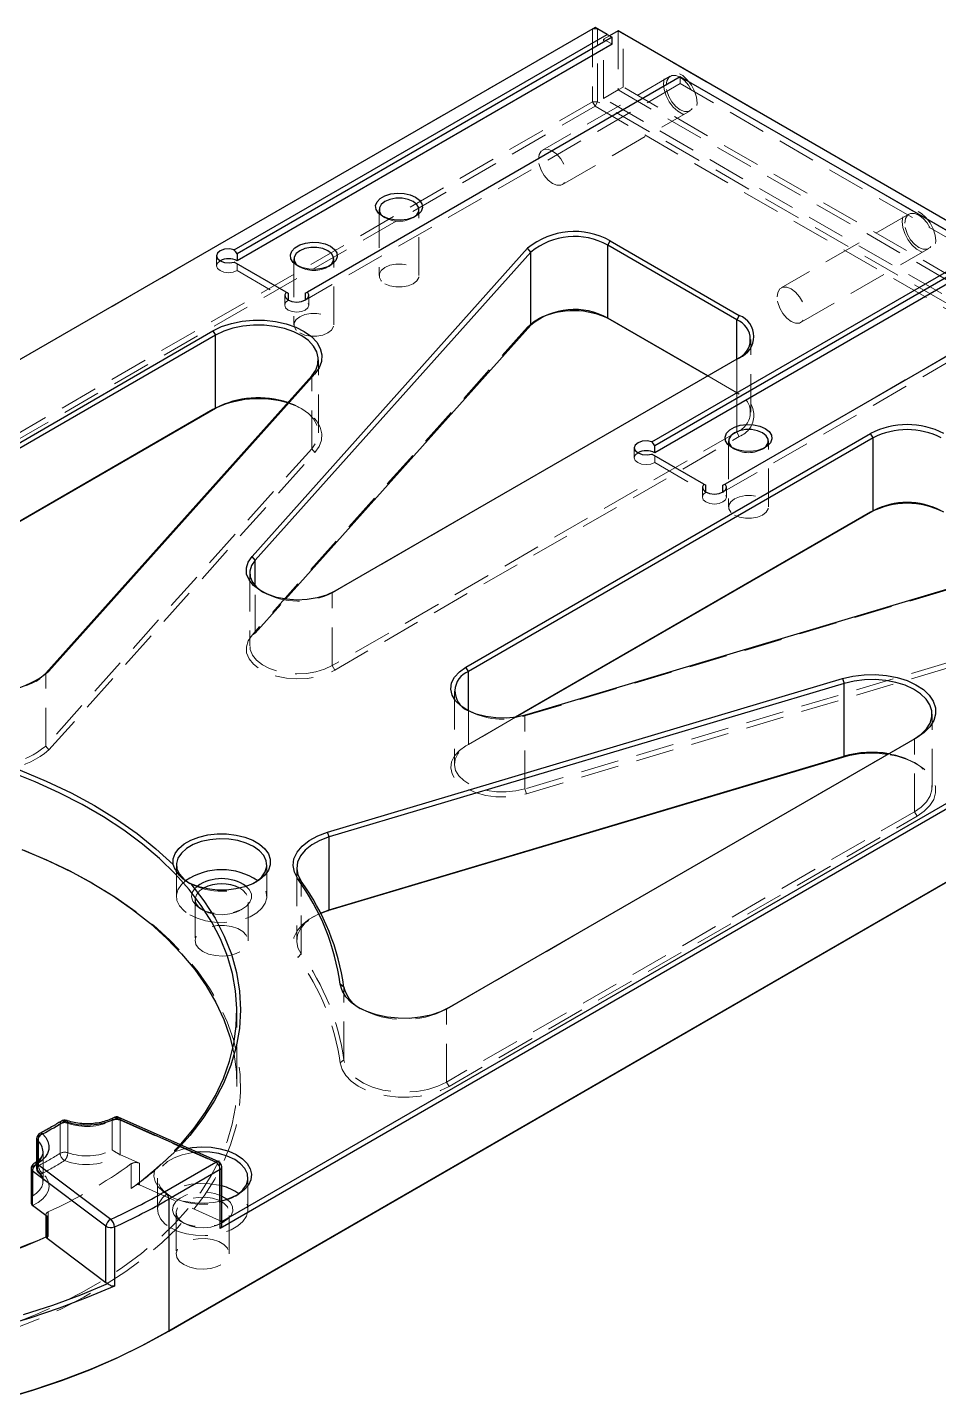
# Model space of a CAD drawing. Header units: millimetres. Extents: x 0 to 420, y 1 to 298.
# Drawn here: x 350.62 to 380.85, y 197.76 to 243.27 of the extents above; entities that cross this region are included whole.
import ezdxf

# ---------------------------------------------------------------- set-up
doc = ezdxf.new("R2010")
doc.units = ezdxf.units.MM
doc.linetypes.add('HIDDEN', pattern=[1.905, 1.27, -0.635])

msp = doc.modelspace()

# ---------------------------------------------------------------- linework, layer by layer
at = {"color": 7, "linetype": 'HIDDEN', "lineweight": 18}
for p, q in [((327.027686, 218.776294), (369.36924, 243.219553)), ((369.36924, 243.219553), (369.454093, 243.268553)), ((369.36924, 243.219553), (369.538946, 243.219553)), ((369.36924, 243.219553), (369.36924, 240.802592)), ((369.454093, 243.268553), (369.538946, 243.219553)), ((369.538946, 243.219553), (370.019778, 242.941974)), ((369.538946, 240.802592), (369.538946, 243.219553)), ((370.217768, 243.154203), (370.217768, 241.194505)), ((370.387474, 243.056218), (370.217768, 243.154203)), ((370.387474, 243.056218), (397.936354, 227.152588)), ((370.387474, 241.29249), (370.387474, 243.056218)), ((369.934965, 242.990944), (369.736936, 242.876624)), ((369.736936, 242.876624), (370.019778, 242.713343)), ((369.736936, 240.916926), (369.736936, 242.876624)), ((359.837441, 234.45133), (372.28252, 241.635721)), ((372.28252, 241.40709), (359.837441, 234.222698)), ((371.946522, 241.648481), (367.709906, 239.202735)), ((370.217768, 241.194505), (370.387474, 241.29249)), ((397.936354, 225.38886), (370.387474, 241.29249)), ((372.28252, 241.635721), (372.28252, 241.635737)), ((372.28252, 241.635721), (382.464858, 235.757583)), ((372.28252, 241.40709), (372.28252, 241.635721)), ((372.28252, 241.40709), (382.464858, 235.528951)), ((369.36924, 240.802592), (327.027686, 216.359333)), ((369.36924, 240.802592), (369.538946, 240.802592)), ((369.454093, 240.655623), (369.36924, 240.802592)), ((369.454093, 240.655623), (369.538946, 240.802592)), ((397.653511, 224.572399), (369.538946, 240.802592)), ((370.217768, 241.194505), (369.736936, 240.916926)), ((397.455521, 224.915327), (369.736936, 240.916926)), ((370.217768, 241.194505), (397.936354, 225.192906)), ((327.112539, 216.212364), (369.454093, 240.655623)), ((368.369853, 238.059551), (372.606468, 240.505297)), ((369.454093, 240.655623), (397.568659, 224.425429)), ((362.288711, 237.227064), (362.288711, 235.038735)), ((363.608711, 235.038735), (363.608711, 237.227064)), ((362.397078, 237.006702), (362.481944, 236.957693)), ((363.415477, 236.957693), (363.500343, 237.006702)), ((379.866118, 237.076596), (375.629502, 234.63085)), ((376.289448, 233.487665), (380.526064, 235.933411)), ((356.891856, 235.692286), (356.891856, 235.36567)), ((357.574699, 235.431019), (359.271755, 234.45133)), ((357.574699, 235.202388), (357.574699, 235.431019)), ((359.460283, 235.594248), (359.460283, 233.405919)), ((359.56865, 235.373885), (359.653517, 235.324877)), ((360.58705, 235.324877), (360.671916, 235.373885)), ((360.780283, 233.405919), (360.780283, 235.594248)), ((357.574699, 235.202388), (359.271755, 234.222698)), ((359.154598, 234.386033), (359.154598, 234.059417)), ((359.954598, 234.059417), (359.954598, 234.386033)), ((373.696734, 228.083346), (384.727599, 234.45133)), ((359.271755, 234.222751), (359.271755, 234.222698)), ((359.837441, 234.222751), (359.837441, 234.222698)), ((384.727599, 234.222698), (373.696734, 227.854715)), ((367.612099, 233.625954), (367.527232, 233.576946)), ((367.215495, 233.330652), (358.070297, 223.110354)), ((367.322111, 233.396844), (367.215495, 233.330652)), ((374.623052, 230.502489), (374.623052, 232.91945)), ((360.273387, 229.825207), (360.273387, 232.242168)), ((360.729826, 224.516469), (374.154423, 232.266324)), ((374.239276, 232.315324), (374.154423, 232.266324)), ((374.154423, 231.155616), (374.154423, 232.26634)), ((374.154423, 229.849363), (374.154423, 232.266324)), ((360.050315, 229.295319), (360.050315, 231.71228)), ((374.239276, 231.106616), (373.19239, 231.71097)), ((373.192404, 231.710978), (374.154423, 231.155616)), ((374.239276, 231.106616), (374.154423, 231.155616)), ((359.772697, 230.592474), (359.68783, 230.641482)), ((374.154423, 229.849363), (360.729826, 222.099508)), ((374.239276, 229.702394), (374.154423, 229.849363)), ((360.814679, 221.952539), (374.239276, 229.702394)), ((373.885262, 229.552828), (373.885262, 227.364499)), ((375.205262, 227.364499), (375.205262, 229.552828)), ((360.050315, 229.295319), (351.224827, 219.432315)), ((351.331443, 219.302537), (360.156931, 229.165541)), ((360.156931, 229.165541), (360.050315, 229.295319)), ((370.751149, 229.324303), (370.751149, 228.997686)), ((371.433992, 229.063036), (373.131048, 228.083346)), ((371.433992, 228.834405), (371.433992, 229.063036)), ((373.993629, 229.332465), (374.078495, 229.283457)), ((375.012028, 229.283457), (375.096895, 229.332465)), ((371.433992, 228.834405), (373.131048, 227.854715)), ((373.013891, 228.01805), (373.013891, 227.691433)), ((373.813891, 227.691433), (373.813891, 228.01805)), ((373.131048, 227.854715), (373.131048, 227.854768)), ((373.696734, 227.854715), (373.696734, 227.854768)), ((367.120994, 220.430198), (384.82499, 225.709608)), ((357.998456, 225.169596), (357.998456, 222.752635)), ((358.176913, 223.176545), (358.176913, 224.745685)), ((358.382034, 224.565584), (358.466901, 224.516575)), ((360.814679, 224.56547), (360.729826, 224.516469)), ((360.729826, 222.099508), (360.729826, 224.516469)), ((358.176913, 223.176545), (359.18549, 224.30369)), ((358.176913, 223.176545), (358.070297, 223.110354)), ((384.82499, 223.292647), (367.120994, 218.013237)), ((367.176068, 217.853704), (384.880063, 223.133114)), ((360.729826, 222.099508), (360.814679, 221.952539)), ((351.224827, 219.432315), (351.224827, 221.849276)), ((350.862343, 221.562888), (350.947209, 221.611897)), ((364.786681, 221.250837), (364.786681, 218.833876)), ((365.170259, 220.646825), (365.255126, 220.597816)), ((366.814511, 220.387094), (365.170457, 219.438002)), ((365.25531, 219.487002), (365.25531, 220.600928)), ((365.25531, 219.487002), (366.814474, 220.387088)), ((367.120994, 220.430198), (367.176068, 220.466635)), ((367.120994, 218.013237), (367.120994, 220.430198)), ((380.638062, 218.06893), (380.638062, 220.485891)), ((351.224827, 219.432315), (351.331443, 219.302537)), ((364.527325, 210.70712), (380.052276, 219.669483)), ((365.170457, 219.438002), (365.25531, 219.487002)), ((380.137128, 219.718483), (380.052276, 219.669483)), ((380.052276, 217.252522), (380.052276, 219.669483)), ((380.137372, 218.836197), (380.052505, 218.885205)), ((367.120994, 218.013237), (367.176068, 217.853704)), ((380.052276, 217.252522), (364.527325, 208.290159)), ((364.612178, 208.143189), (380.137128, 217.105553)), ((380.052276, 217.252522), (380.137128, 217.105553)), ((355.562878, 215.490576), (355.562878, 214.445404)), ((358.562878, 214.445404), (358.562878, 215.490576)), ((359.552987, 215.391045), (359.552987, 212.974084)), ((352.853124, 214.839702), (352.768257, 214.888711)), ((355.939576, 214.914444), (356.002046, 214.878369)), ((358.123711, 214.878369), (358.208577, 214.927378)), ((359.699972, 212.539645), (359.699972, 214.956606)), ((356.182878, 214.347419), (356.182878, 212.97563)), ((356.355657, 214.037266), (356.440523, 213.988257)), ((357.685233, 213.988257), (357.7701, 214.037266)), ((357.942878, 212.97563), (357.942878, 214.347419)), ((360.138544, 213.79036), (360.053677, 213.741352)), ((359.588791, 212.415594), (359.699972, 212.539645)), ((361.118267, 209.02372), (361.118267, 211.440681)), ((361.613802, 210.756261), (361.698668, 210.707252)), ((364.612178, 210.75612), (364.527325, 210.70712)), ((357.569822, 208.195252), (357.569822, 210.612213)), ((364.527325, 208.290159), (364.527325, 210.70712)), ((360.998576, 208.920764), (361.118267, 209.02372)), ((364.527325, 208.290159), (364.612178, 208.143189)), ((351.705174, 206.904887), (351.705174, 205.925038)), ((351.957586, 205.944206), (351.957586, 206.924055)), ((353.43201, 207.015407), (353.43201, 206.035558)), ((353.693412, 207.024355), (356.992876, 205.562797)), ((353.693412, 205.88162), (353.693412, 207.024355)), ((350.986458, 205.510132), (350.986458, 206.489981)), ((355.72389, 206.19813), (355.503735, 205.969076)), ((351.135986, 204.996961), (351.135986, 205.97681)), ((354.338531, 205.595431), (353.704804, 205.876152)), ((350.795011, 204.513251), (350.795011, 205.4931)), ((350.9228, 205.645699), (350.9228, 205.425661)), ((350.953256, 205.667216), (350.953256, 205.364418)), ((354.059587, 205.575217), (354.059587, 204.758676)), ((354.338531, 204.876875), (354.338531, 205.595431)), ((356.992876, 205.562797), (356.992876, 203.701084)), ((354.338531, 204.876875), (356.992876, 203.701084)), ((354.934687, 205.105727), (354.934687, 204.060555)), ((357.934687, 204.060555), (357.934687, 205.105727)), ((355.288988, 204.542529), (355.373855, 204.49352)), ((357.49552, 204.49352), (357.580387, 204.542529)), ((351.233199, 203.896906), (351.233199, 203.857713)), ((351.309543, 203.17111), (351.309543, 203.987651)), ((355.554687, 203.96257), (355.554687, 202.590781)), ((357.314687, 202.590781), (357.314687, 203.96257)), ((355.727466, 203.652417), (355.812332, 203.603409)), ((357.057042, 203.603409), (357.141909, 203.652417)), ((357.057307, 203.651654), (357.071123, 203.65963)), ((351.233199, 203.147093), (351.233199, 203.144988))]:
    msp.add_line(p, q, dxfattribs=at)
at = {"color": 7, "linetype": 'Continuous', "lineweight": 25}
for p, q in [((369.454093, 243.268553), (327.112539, 218.825294)), ((357.476818, 235.897031), (369.850073, 243.039959)), ((369.850073, 243.039959), (369.454093, 243.268553)), ((369.850073, 243.039959), (370.019778, 242.941974)), ((370.217768, 243.154203), (369.934965, 242.990944)), ((397.936354, 227.152604), (370.217768, 243.154203)), ((370.019778, 242.941974), (357.574699, 235.757583)), ((370.019778, 242.713343), (357.574699, 235.528951)), ((370.019778, 242.713343), (370.019778, 242.941974)), ((372.28252, 241.635737), (359.909266, 234.492809)), ((382.295152, 235.855568), (372.28252, 241.635737)), ((357.574699, 235.757583), (357.574699, 235.528951)), ((358.070297, 225.723284), (367.215495, 235.943583)), ((367.322111, 235.813805), (358.176913, 225.593506)), ((367.322111, 235.813805), (367.215495, 235.943583)), ((367.322111, 233.396844), (367.322111, 235.813805)), ((369.875024, 236.043021), (369.959877, 236.18999)), ((374.154423, 233.572577), (369.875024, 236.043021)), ((369.875024, 233.62606), (369.875024, 236.043021)), ((369.959877, 236.18999), (374.239276, 233.719546)), ((371.336111, 229.529048), (382.295152, 235.855568)), ((382.464858, 235.757583), (371.433992, 229.389599)), ((359.19993, 234.492809), (357.476818, 235.487541)), ((382.464858, 235.528951), (371.433992, 229.160968)), ((359.271755, 234.45133), (359.271755, 234.222751)), ((359.837441, 234.45133), (359.837441, 234.222751)), ((384.727599, 234.451346), (373.768558, 228.124826)), ((369.875024, 233.62606), (373.192404, 231.710978)), ((369.959877, 233.57706), (369.875024, 233.62606)), ((373.19239, 231.71097), (369.959877, 233.57706)), ((374.239276, 233.719546), (374.154423, 233.572577)), ((374.154423, 232.26634), (374.154423, 233.572577)), ((341.24937, 224.243182), (356.77432, 233.205545)), ((356.859173, 233.058576), (341.334223, 224.096213)), ((356.77432, 233.205545), (356.859173, 233.058576)), ((356.859173, 230.641615), (356.859173, 233.058576)), ((359.18549, 224.30369), (367.322111, 233.396844)), ((374.239276, 232.315324), (360.814679, 224.56547)), ((351.224827, 221.849276), (360.050315, 231.71228)), ((360.156931, 231.778471), (351.331443, 221.915467)), ((360.050315, 231.71228), (360.156931, 231.778471)), ((342.222714, 222.192167), (356.859173, 230.641615)), ((356.77432, 230.592615), (342.222736, 222.192164)), ((356.77432, 230.592615), (356.859173, 230.641615)), ((365.170457, 222.050933), (378.595053, 229.800787)), ((378.679906, 229.653818), (365.25531, 221.903963)), ((371.433992, 229.160968), (371.433992, 229.389599)), ((378.679906, 229.653818), (378.595053, 229.800787)), ((378.679906, 227.236857), (378.679906, 229.653818)), ((373.059223, 228.124826), (371.336111, 229.119557)), ((373.131048, 227.854768), (373.131048, 228.083346)), ((373.696734, 227.854768), (373.696734, 228.083346)), ((366.814474, 220.387088), (378.679906, 227.236857)), ((378.595053, 227.187857), (366.814511, 220.387094)), ((378.595053, 227.187857), (378.679906, 227.236857)), ((397.653511, 226.891391), (357.012545, 203.42986)), ((357.071123, 203.65963), (397.568659, 227.03836)), ((384.880063, 225.746045), (367.176068, 220.466635)), ((358.176913, 225.593506), (358.070297, 225.723284)), ((358.176913, 224.745685), (358.176913, 225.593506)), ((397.568659, 224.425429), (355.227104, 199.982171)), ((355.311957, 200.031171), (397.653511, 224.47443)), ((351.224827, 221.849276), (351.331443, 221.915467)), ((360.580021, 216.576377), (377.665096, 221.671222)), ((365.25531, 221.903963), (365.170457, 222.050933)), ((365.25531, 220.600928), (365.25531, 221.903963)), ((377.665096, 221.671222), (377.72017, 221.51169)), ((377.72017, 221.51169), (360.635095, 216.416844)), ((377.72017, 219.094729), (377.72017, 221.51169)), ((380.137128, 219.718483), (364.612178, 210.75612)), ((377.665096, 219.058292), (360.580021, 213.963446)), ((360.635095, 213.999883), (377.72017, 219.094729)), ((377.72017, 219.094729), (377.665096, 219.058292)), ((360.635095, 216.416844), (360.580021, 216.576377)), ((360.635095, 213.999883), (360.635095, 216.416844)), ((359.699972, 214.956606), (359.588791, 215.028525)), ((360.344784, 213.894174), (360.635095, 213.999883)), ((360.580021, 213.963446), (360.350073, 213.883859)), ((360.580021, 213.963446), (360.635095, 213.999883)), ((361.118267, 211.440681), (360.998576, 211.533695)), ((356.871123, 205.634507), (353.57166, 207.096065)), ((356.952126, 205.654061), (353.652662, 207.115619)), ((350.9228, 206.40551), (350.9228, 205.645699)), ((350.953256, 206.344267), (350.953256, 205.667216)), ((350.738181, 205.412482), (350.738181, 204.314277)), ((353.222683, 203.504109), (350.779511, 205.342196)), ((350.779511, 205.342196), (350.779511, 204.19946)), ((350.938181, 205.57579), (353.381354, 203.737704)), ((355.170536, 204.652779), (356.871123, 205.634507)), ((357.012545, 205.389558), (355.311957, 204.40783)), ((357.012545, 203.42986), (357.012545, 205.389558)), ((357.071123, 203.559333), (357.071123, 205.471199)), ((355.311957, 204.40783), (355.311957, 200.031171)), ((351.274528, 203.826619), (350.788252, 204.192462)), ((351.233199, 203.857713), (351.233199, 203.147093)), ((351.274528, 203.826619), (351.274528, 203.108064)), ((353.222683, 201.642396), (353.222683, 203.504109)), ((353.504703, 203.483511), (353.504703, 201.523814)), ((351.274528, 203.108064), (353.222683, 201.642396)), ((355.311957, 200.031171), (355.227104, 199.982171))]:
    msp.add_line(p, q, dxfattribs=at)
at = {"color": 7, "linetype": 'HIDDEN', "lineweight": 18, "flags": 128}
for points in [[(371.723906, 241.402848), (371.746533, 241.208049), (371.812584, 241.002906), (371.916705, 240.804038), (372.050463, 240.627557), (372.203021, 240.48776), (372.362019, 240.395972), (372.514577, 240.35963), (372.648335, 240.381678), (372.752456, 240.460329), (372.818507, 240.589212), (372.841134, 240.757886), (372.818507, 240.952685), (372.752456, 241.157828), (372.648335, 241.356696), (372.514577, 241.533177), (372.362019, 241.672975), (372.203021, 241.764762), (372.050463, 241.801105), (371.916705, 241.779057), (371.812584, 241.700405), (371.746533, 241.571522), (371.723906, 241.402848)], [(371.809805, 241.346304), (371.832646, 241.499652), (371.898935, 241.611618), (372.002181, 241.67124), (372.13228, 241.672683), (372.276495, 241.615806), (372.42071, 241.506176), (372.550809, 241.354524), (372.654056, 241.175695), (372.720344, 240.987195), (372.743186, 240.807474), (372.720344, 240.654126), (372.654056, 240.542161), (372.550809, 240.482538), (372.42071, 240.481095), (372.276495, 240.537972), (372.13228, 240.647602), (372.002181, 240.799254), (371.898935, 240.978083), (371.832646, 241.166583), (371.809805, 241.346304)], [(367.573189, 238.900558), (367.59603, 239.053906), (367.662319, 239.165871), (367.765566, 239.225494), (367.895664, 239.226937), (368.039879, 239.17006), (368.184095, 239.06043), (368.314193, 238.908778), (368.41744, 238.729949), (368.483728, 238.541449), (368.50657, 238.361728), (368.483728, 238.20838), (368.41744, 238.096414), (368.314193, 238.036792), (368.184095, 238.035349), (368.039879, 238.092226), (367.895664, 238.201856), (367.765566, 238.353508), (367.662319, 238.532336), (367.59603, 238.720837), (367.573189, 238.900558)], [(379.643502, 236.830963), (379.666129, 236.636164), (379.73218, 236.431021), (379.836301, 236.232153), (379.970059, 236.055671), (380.122617, 235.915874), (380.281615, 235.824087), (380.434173, 235.787744), (380.567931, 235.809792), (380.672052, 235.888444), (380.738103, 236.017327), (380.76073, 236.186001), (380.738103, 236.3808), (380.672052, 236.585943), (380.567931, 236.784811), (380.434173, 236.961292), (380.281615, 237.101089), (380.122617, 237.192877), (379.970059, 237.229219), (379.836301, 237.207171), (379.73218, 237.12852), (379.666129, 236.999637), (379.643502, 236.830963)], [(379.729401, 236.774418), (379.752242, 236.927767), (379.81853, 237.039732), (379.921777, 237.099355), (380.051876, 237.100798), (380.196091, 237.043921), (380.340306, 236.93429), (380.470405, 236.782639), (380.573652, 236.60381), (380.63994, 236.41531), (380.662781, 236.235589), (380.63994, 236.082241), (380.573652, 235.970275), (380.470405, 235.910653), (380.340306, 235.909209), (380.196091, 235.966087), (380.051876, 236.075717), (379.921777, 236.227369), (379.81853, 236.406197), (379.752242, 236.594698), (379.729401, 236.774418)], [(357.00906, 235.528978), (357.009014, 235.528951), (356.922304, 235.454037), (356.891856, 235.36567), (356.922304, 235.277302), (357.009014, 235.202388), (357.138783, 235.152332), (357.291856, 235.134755), (357.44493, 235.152332), (357.574699, 235.202388), (357.574699, 235.202388)], [(362.48202, 234.76932), (362.649077, 234.699253), (362.845464, 234.662416), (363.051957, 234.662416), (363.248344, 234.699253), (363.415401, 234.76932), (363.536775, 234.86576), (363.600585, 234.979132), (363.600585, 235.098338), (363.536775, 235.21171), (363.415401, 235.30815), (363.248344, 235.378217), (363.051957, 235.415054), (362.845464, 235.415054), (362.649077, 235.378217), (362.48202, 235.30815), (362.360646, 235.21171), (362.296836, 235.098338), (362.296836, 234.979132), (362.360646, 234.86576), (362.48202, 234.76932)], [(375.492785, 234.328672), (375.515626, 234.48202), (375.581915, 234.593986), (375.685162, 234.653608), (375.81526, 234.655052), (375.959475, 234.598174), (376.103691, 234.488544), (376.233789, 234.336892), (376.337036, 234.158064), (376.403324, 233.969563), (376.426166, 233.789843), (376.403324, 233.636494), (376.337036, 233.524529), (376.233789, 233.464906), (376.103691, 233.463463), (375.959475, 233.52034), (375.81526, 233.629971), (375.685162, 233.781622), (375.581915, 233.960451), (375.515626, 234.148952), (375.492785, 234.328672)], [(359.271755, 234.222698), (359.185046, 234.147784), (359.154598, 234.059417), (359.185046, 233.971049), (359.271755, 233.896135), (359.401525, 233.846079), (359.554598, 233.828502), (359.707671, 233.846079), (359.837441, 233.896135), (359.92415, 233.971049), (359.954598, 234.059417), (359.92415, 234.147784), (359.837441, 234.222698)], [(359.653593, 233.136504), (359.82065, 233.066436), (360.017037, 233.0296), (360.22353, 233.0296), (360.419917, 233.066436), (360.586974, 233.136504), (360.708348, 233.232944), (360.772158, 233.346316), (360.772158, 233.465522), (360.708348, 233.578893), (360.586974, 233.675333), (360.419917, 233.745401), (360.22353, 233.782238), (360.017037, 233.782238), (359.82065, 233.745401), (359.653593, 233.675333), (359.532219, 233.578893), (359.468409, 233.465522), (359.468409, 233.346316), (359.532219, 233.232944), (359.653593, 233.136504)], [(367.571201, 233.60145), (367.412338, 233.503636), (367.215495, 233.330652)], [(360.156931, 229.165541), (360.298859, 229.365847), (360.377453, 229.577452), (360.390253, 229.793741), (360.33686, 230.00795), (360.218944, 230.213381), (360.040192, 230.40361), (359.806192, 230.572689), (359.524263, 230.71533), (359.246893, 230.814408)], [(359.260322, 230.829415), (359.453459, 230.757384), (359.71943, 230.622817), (359.940184, 230.463309), (360.108818, 230.283848), (360.22006, 230.090045), (360.27043, 229.887961), (360.258354, 229.683915), (360.18421, 229.484287), (360.050315, 229.295319)], [(370.868352, 229.160995), (370.868306, 229.160968), (370.781597, 229.086054), (370.751149, 228.997686), (370.781597, 228.909319), (370.868306, 228.834405), (370.998076, 228.784349), (371.151149, 228.766771), (371.304223, 228.784349), (371.433992, 228.834405), (371.433992, 228.834405)], [(373.131048, 227.854715), (373.044339, 227.779801), (373.013891, 227.691433), (373.044339, 227.603066), (373.131048, 227.528152), (373.260818, 227.478096), (373.413891, 227.460518), (373.566964, 227.478096), (373.696734, 227.528152), (373.783443, 227.603066), (373.813891, 227.691433), (373.783443, 227.779801), (373.696734, 227.854715)], [(374.078571, 227.095084), (374.245628, 227.025016), (374.442015, 226.98818), (374.648508, 226.98818), (374.844895, 227.025016), (375.011952, 227.095084), (375.133326, 227.191524), (375.197136, 227.304896), (375.197136, 227.424102), (375.133326, 227.537473), (375.011952, 227.633913), (374.844895, 227.703981), (374.648508, 227.740818), (374.442015, 227.740818), (374.245628, 227.703981), (374.078571, 227.633913), (373.957197, 227.537473), (373.893387, 227.424102), (373.893387, 227.304896), (373.957197, 227.191524), (374.078571, 227.095084)], [(358.070297, 223.110354), (357.942828, 222.923754), (357.882923, 222.726173), (357.893028, 222.525672), (357.972729, 222.330436), (358.118774, 222.14843), (358.325204, 221.987082), (358.583594, 221.852977), (358.883399, 221.751588), (359.212385, 221.687051), (359.557126, 221.662002), (359.903553, 221.677461), (360.23753, 221.732798), (360.545427, 221.825756), (360.814679, 221.952539)], [(360.729826, 222.099508), (360.479359, 221.98157), (360.192944, 221.895099), (359.882267, 221.843622), (359.560009, 221.829241), (359.23932, 221.852543), (358.933286, 221.912577), (358.654398, 222.006893), (358.414035, 222.131641), (358.222008, 222.281732), (358.086152, 222.45104), (358.012011, 222.632656), (358.002612, 222.819167), (358.058337, 223.002964), (358.176913, 223.176545)], [(365.170457, 219.438002), (364.950838, 219.282566), (364.789814, 219.104821), (364.693956, 218.91202), (364.667177, 218.712032), (364.710569, 218.513017), (364.822362, 218.323098), (364.997992, 218.150024), (365.230294, 218.000859), (365.509786, 217.881689), (365.825064, 217.797379), (366.163261, 217.751369), (366.510575, 217.745535), (366.852833, 217.780118), (367.176068, 217.853704)], [(367.120994, 218.013237), (366.820311, 217.944784), (366.501931, 217.912615), (366.178848, 217.918041), (365.864247, 217.960842), (365.570965, 218.03927), (365.310972, 218.150125), (365.094878, 218.288883), (364.9315, 218.449882), (364.827507, 218.626551), (364.787143, 218.811681), (364.812053, 218.997717), (364.901223, 219.177067), (365.051013, 219.342411), (365.25531, 219.487002)], [(380.137128, 217.105553), (380.377735, 217.271512), (380.563943, 217.459342), (380.68993, 217.66317), (380.751756, 217.876622), (380.747489, 218.093023), (380.677261, 218.305607), (380.543268, 218.507726), (380.349701, 218.693061), (380.102612, 218.855815), (379.809728, 218.9909), (379.480206, 219.094092), (379.163762, 219.156571)], [(379.199337, 219.177108), (379.432537, 219.128502), (379.743407, 219.031152), (380.019713, 218.903713), (380.252816, 218.750171), (380.435426, 218.575327), (380.561834, 218.384649), (380.628087, 218.184098), (380.632113, 217.979946), (380.573787, 217.778576), (380.454931, 217.586286), (380.279263, 217.409087), (380.052276, 217.252522)], [(329.488418, 201.353736), (330.229691, 200.951389), (331.012465, 200.576148), (331.833768, 200.229437), (332.690487, 199.912572), (333.57937, 199.626754), (334.497047, 199.373067), (335.440035, 199.152475), (336.404759, 198.965813), (337.387559, 198.81379), (338.384705, 198.696982), (339.392417, 198.615833), (340.406871, 198.57065), (341.424219, 198.561605), (342.440602, 198.588732), (343.452165, 198.651928), (344.45507, 198.750953), (345.445512, 198.885432), (346.419736, 199.054855), (347.374045, 199.258579), (348.304819, 199.495831), (349.208528, 199.765711), (350.081743, 200.067196), (350.921152, 200.399141), (351.723571, 200.760288), (352.485956, 201.149267), (353.205415, 201.564602), (353.879219, 202.004717), (354.504812, 202.467944), (355.07982, 202.952525), (355.602064, 203.456621), (356.06956, 203.978321), (356.480537, 204.515645), (356.833436, 205.066556), (357.126916, 205.628963), (357.359866, 206.200734), (357.531402, 206.779699), (357.640873, 207.363661), (357.687863, 207.950407), (357.672194, 208.537709), (357.593927, 209.123341), (357.453357, 209.705081), (357.251018, 210.280721), (356.987678, 210.848079), (356.664335, 211.405002), (356.282216, 211.949378), (355.842771, 212.479142), (355.347666, 212.992283), (354.79878, 213.486856), (354.198194, 213.960985), (353.548188, 214.41287), (352.851226, 214.840798), (352.810536, 214.864206)], [(355.866829, 214.96799), (355.726369, 214.838528), (355.61399, 214.669523), (355.564934, 214.490723), (355.581346, 214.309942), (355.662508, 214.135081), (355.804872, 213.973783), (356.002218, 213.833097)], [(356.002218, 213.833097), (356.24592, 213.719172), (356.525326, 213.636987), (356.828227, 213.590133), (357.141382, 213.580659), (357.451107, 213.608978), (357.743864, 213.673853), (358.006859, 213.772448), (358.228597, 213.900455), (358.399388, 214.052279), (358.511767, 214.221284), (358.560823, 214.400084), (358.544411, 214.580865), (358.463249, 214.755726), (358.320884, 214.917024), (358.258928, 214.96799)], [(356.355772, 214.0372), (356.202136, 214.15154), (356.102585, 214.284345), (356.063372, 214.427271), (356.086962, 214.571335), (356.171872, 214.707487), (356.248229, 214.780204)], [(356.463949, 214.719616), (356.327038, 214.626039), (356.224111, 214.5011), (356.183391, 214.364763), (356.207899, 214.227139), (356.295817, 214.098436), (356.440624, 213.988199)], [(357.877527, 214.780204), (357.980633, 214.674672), (358.050567, 214.535711), (358.05844, 214.391076), (358.003759, 214.249854), (357.889959, 214.12092), (357.72419, 214.012374), (357.516869, 213.931036), (357.281022, 213.882019), (357.031468, 213.868401), (356.783887, 213.891038), (356.553837, 213.948508), (356.355772, 214.0372)], [(356.440624, 213.988199), (356.631581, 213.904604), (356.854526, 213.85385), (357.092923, 213.839702), (357.329091, 213.863209), (357.545516, 213.922627), (357.726146, 214.013551), (357.857584, 214.129235), (357.930083, 214.261102), (357.938265, 214.39937), (357.881523, 214.533785), (357.764067, 214.654379), (357.661808, 214.719616)], [(356.440624, 212.616411), (356.631581, 212.532815), (356.854526, 212.482061), (357.092923, 212.467913), (357.329091, 212.49142), (357.545516, 212.550839), (357.726146, 212.641762), (357.857584, 212.757447), (357.930083, 212.889313), (357.938265, 213.027582), (357.881523, 213.161997), (357.764067, 213.28259), (357.594606, 213.380418), (357.38571, 213.448224), (357.152871, 213.48098), (356.913357, 213.476257), (356.684933, 213.434404), (356.484539, 213.358526), (356.327038, 213.254251), (356.224111, 213.129311), (356.183391, 212.992974), (356.207899, 212.855351), (356.295817, 212.726648), (356.440624, 212.616411)], [(360.350073, 213.883859), (360.250202, 213.841595), (359.96483, 213.686805), (359.73364, 213.504356), (359.564519, 213.300473), (359.463239, 213.082112), (359.433253, 212.856723), (359.475585, 212.631994), (359.588791, 212.415594)], [(359.699972, 212.539645), (359.593174, 212.743796), (359.553238, 212.955804), (359.581526, 213.168436), (359.677074, 213.374437), (359.836621, 213.566779), (360.054725, 213.738901), (360.323945, 213.884929), (360.344784, 213.894174)], [(357.435669, 209.403732), (357.474623, 209.213873), (357.552322, 208.632495), (357.567877, 208.049458), (357.521228, 207.466975), (357.412553, 206.887254), (357.242263, 206.312495), (357.011005, 205.744878), (356.719656, 205.186556), (356.369322, 204.639647), (355.96133, 204.106225), (355.497229, 203.588315), (354.978779, 203.087881), (354.407947, 202.60682), (353.786899, 202.146958), (353.117989, 201.71004), (352.403756, 201.297722), (351.646909, 200.911568), (350.850319, 200.553045), (350.017007, 200.223511), (349.150135, 199.924216), (348.252991, 199.656296), (347.328978, 199.420768), (346.381601, 199.218524), (345.414454, 199.050331), (344.431206, 198.916829), (343.435586, 198.818523), (342.431371, 198.755786), (341.422371, 198.728856), (340.412413, 198.737836), (339.405328, 198.78269), (338.404936, 198.86325), (337.415033, 198.979209), (336.439372, 199.130128), (335.481656, 199.315434), (334.545517, 199.534424), (333.634506, 199.786268), (332.75208, 200.07001), (331.901584, 200.384573), (331.086247, 200.728765), (330.309159, 201.101281), (329.57327, 201.500706)], [(360.998576, 208.920764), (361.057732, 208.708717), (361.180191, 208.505904), (361.362181, 208.318574), (361.598098, 208.152495), (361.880674, 208.012782), (362.201208, 207.903738), (362.549828, 207.828722), (362.915795, 207.790045), (363.28784, 207.788896), (363.654504, 207.825312), (364.004493, 207.898171), (364.327029, 208.005229), (364.612178, 208.143189)], [(364.527325, 208.290159), (364.234184, 208.150429), (363.90054, 208.045243), (363.538446, 207.978403), (363.160985, 207.952322), (362.781794, 207.967944), (362.414574, 208.024704), (362.072592, 208.12055), (361.768202, 208.252021), (361.512404, 208.414367), (361.314439, 208.601721), (361.181458, 208.807314), (361.118267, 209.02372)], [(356.250021, 205.965071), (356.046459, 205.942153), (355.753702, 205.877278), (355.490707, 205.778682), (355.268968, 205.650675), (355.098178, 205.498852), (354.985799, 205.329847), (354.936743, 205.151046), (354.953155, 204.970265), (355.034317, 204.795405), (355.176682, 204.634107), (355.374027, 204.493421)], [(355.503735, 205.969076), (355.77949, 206.059017), (355.953034, 206.096627)], [(350.788252, 204.192462), (350.977482, 204.293561), (351.131387, 204.412977), (351.244748, 204.546662), (351.313719, 204.690081), (351.335962, 204.838369), (351.310723, 204.986497), (351.238856, 205.129441), (351.1228, 205.262353)], [(350.953256, 205.364418), (351.044684, 205.262004), (351.105444, 205.152259), (351.133856, 205.038218), (351.129134, 204.923035), (351.091408, 204.809898), (351.021722, 204.701935), (350.922004, 204.602132), (350.795011, 204.513251)], [(350.953256, 205.364418), (350.937564, 205.382125), (350.92737, 205.401123), (350.922974, 205.42085), (350.924509, 205.440719), (350.931927, 205.460142), (350.94501, 205.478541), (350.963369, 205.495371), (350.986458, 205.510132)], [(357.071123, 204.343699), (356.802445, 204.292922), (356.48844, 204.269021), (356.17238, 204.280847), (355.866346, 204.327948), (355.582036, 204.408523), (355.330318, 204.519494), (355.120812, 204.656618), (354.961527, 204.814653), (354.858551, 204.98756), (354.815821, 205.168729), (354.83497, 205.351235)], [(357.071123, 204.844678), (356.972239, 204.868972), (356.669339, 204.915825), (356.356183, 204.9253), (356.046459, 204.89698), (355.753702, 204.832105), (355.490707, 204.73351), (355.268968, 204.605503), (355.098178, 204.453679), (354.985799, 204.284674), (354.936743, 204.105874), (354.953155, 203.925093), (355.034317, 203.750233), (355.176682, 203.588935), (355.374027, 203.448249)], [(355.374027, 203.448249), (355.617729, 203.334323), (355.897135, 203.252138), (356.200036, 203.205284), (356.513191, 203.19581), (356.822916, 203.224129), (357.115673, 203.289004), (357.378668, 203.3876), (357.600406, 203.515606), (357.771197, 203.66743), (357.883576, 203.836435), (357.932632, 204.015235), (357.91622, 204.196016), (357.835058, 204.370877), (357.692693, 204.532175), (357.630737, 204.583141)], [(355.727581, 203.652351), (355.573945, 203.766691), (355.474394, 203.899497), (355.435181, 204.042422), (355.458771, 204.186486), (355.543681, 204.322638), (355.684576, 204.442322), (355.872604, 204.538018), (356.095949, 204.603714), (356.340579, 204.63528), (356.591122, 204.630735), (356.831835, 204.590363), (357.047594, 204.516702), (357.071123, 204.505834)], [(355.812433, 203.60335), (356.00339, 203.519755), (356.226335, 203.469001), (356.464732, 203.454853), (356.7009, 203.47836), (356.917325, 203.537778), (357.097955, 203.628702), (357.229393, 203.744387), (357.301892, 203.876253), (357.310074, 204.014521), (357.253332, 204.148937), (357.135876, 204.26953), (356.966415, 204.367357), (356.757519, 204.435164), (356.52468, 204.46792), (356.285166, 204.463196), (356.056742, 204.421344), (355.856348, 204.345466), (355.698847, 204.241191), (355.59592, 204.116251), (355.5552, 203.979914), (355.579708, 203.84229), (355.667626, 203.713587), (355.812433, 203.60335)], [(357.249337, 204.395355), (357.352442, 204.289823), (357.422376, 204.150862), (357.430249, 204.006227), (357.375568, 203.865006), (357.261768, 203.736071), (357.095999, 203.627525), (356.888678, 203.546188), (356.652831, 203.49717), (356.403277, 203.483552), (356.155696, 203.506189), (355.925646, 203.563659), (355.727581, 203.652351)], [(329.529108, 203.943258), (329.963486, 203.699737), (330.722996, 203.314058), (331.522249, 202.956143), (332.358204, 202.627353), (333.227681, 202.328941), (334.127372, 202.06204), (335.053854, 201.827666), (336.003604, 201.626712), (336.973007, 201.45994), (337.958375, 201.327987), (338.955961, 201.231353), (339.96197, 201.170406), (340.972573, 201.145379), (341.983926, 201.156366), (342.992183, 201.203326), (343.993507, 201.28608), (344.984088, 201.404313), (345.960159, 201.557576), (346.918007, 201.745285), (347.853986, 201.966726), (348.764538, 202.221057), (349.646197, 202.50731), (350.495609, 202.824396), (351.309543, 203.17111)], [(351.309543, 203.987651), (351.281449, 203.972113), (351.259097, 203.953728), (351.243334, 203.933194), (351.234756, 203.911286), (351.233688, 203.888834), (351.24017, 203.866687), (351.253957, 203.845684), (351.274528, 203.826619)], [(355.812433, 202.231562), (356.00339, 202.147966), (356.226335, 202.097212), (356.464732, 202.083064), (356.7009, 202.106571), (356.917325, 202.16599), (357.097955, 202.256913), (357.229393, 202.372598), (357.301892, 202.504465), (357.310074, 202.642733), (357.253332, 202.777148), (357.135876, 202.897741), (356.966415, 202.995569), (356.757519, 203.063375), (356.52468, 203.096131), (356.285166, 203.091408), (356.056742, 203.049555), (355.856348, 202.973677), (355.698847, 202.869402), (355.59592, 202.744463), (355.5552, 202.608125), (355.579708, 202.470502), (355.667626, 202.341799), (355.812433, 202.231562)]]:
    msp.add_lwpolyline(points, dxfattribs=at)
at = {"color": 7, "linetype": 'Continuous', "lineweight": 25, "flags": 128}
for points in [[(363.500254, 237.643448), (363.6333, 237.540847), (363.710885, 237.420764), (363.726723, 237.292926), (363.679531, 237.167691), (363.573133, 237.055204), (363.416147, 236.964578), (363.221293, 236.903155), (363.004355, 236.875912), (362.78291, 236.885055), (362.574896, 236.929844), (362.397167, 237.00665), (362.264121, 237.109251), (362.186536, 237.229334), (362.170698, 237.357172), (362.21789, 237.482407), (362.324288, 237.594895), (362.481274, 237.68552), (362.676128, 237.746943), (362.893066, 237.774186), (363.114511, 237.765043), (363.322525, 237.720254), (363.500254, 237.643448)], [(363.415401, 237.496479), (363.248344, 237.566547), (363.051957, 237.603383), (362.845464, 237.603383), (362.649077, 237.566547), (362.48202, 237.496479), (362.360646, 237.400039), (362.296836, 237.286667), (362.296836, 237.167461), (362.360646, 237.054089), (362.443061, 236.982198)], [(363.454361, 236.982198), (363.536775, 237.054089), (363.600585, 237.167461), (363.600585, 237.286667), (363.536775, 237.400039), (363.415401, 237.496479)], [(357.476818, 235.897031), (357.319995, 235.922629), (357.158501, 235.90999), (357.019144, 235.861213), (356.925056, 235.784394), (356.891856, 235.692286), (356.925056, 235.600177), (357.019144, 235.523359), (357.158501, 235.474582), (357.319995, 235.461943), (357.476818, 235.487541)], [(360.671827, 236.010632), (360.804873, 235.908031), (360.882458, 235.787948), (360.898296, 235.66011), (360.851104, 235.534875), (360.744706, 235.422387), (360.58772, 235.331762), (360.392865, 235.270339), (360.175928, 235.243096), (359.954482, 235.252239), (359.746469, 235.297028), (359.56874, 235.373834), (359.435694, 235.476435), (359.358109, 235.596518), (359.342271, 235.724356), (359.389463, 235.849591), (359.495861, 235.962078), (359.652847, 236.052704), (359.847701, 236.114127), (360.064639, 236.14137), (360.286084, 236.132227), (360.494098, 236.087438), (360.671827, 236.010632)], [(360.586974, 235.863663), (360.419917, 235.93373), (360.22353, 235.970567), (360.017037, 235.970567), (359.82065, 235.93373), (359.653593, 235.863663), (359.532219, 235.767223), (359.468409, 235.653851), (359.468409, 235.534645), (359.532219, 235.421273), (359.614633, 235.349381)], [(360.625933, 235.349381), (360.708348, 235.421273), (360.772158, 235.534645), (360.772158, 235.653851), (360.708348, 235.767223), (360.586974, 235.863663)], [(359.19993, 234.492809), (359.155589, 234.402277), (359.177482, 234.309049), (359.261976, 234.228599), (359.395044, 234.174284), (359.554598, 234.155118), (359.714152, 234.174284), (359.84722, 234.228599), (359.931714, 234.309049), (359.953607, 234.402277), (359.909266, 234.492809)], [(356.77432, 233.205545), (357.061802, 233.344444), (357.387169, 233.45194), (357.740247, 233.524671), (358.109997, 233.560362), (358.484855, 233.557899), (358.853101, 233.517357), (359.20322, 233.440005), (359.524263, 233.328261), (359.806192, 233.185619), (360.040192, 233.016541), (360.218944, 232.826312), (360.33686, 232.620881), (360.390253, 232.406672), (360.377453, 232.190383), (360.298859, 231.978777), (360.156931, 231.778471)], [(360.050315, 231.71228), (360.18421, 231.901247), (360.258354, 232.100876), (360.27043, 232.304922), (360.22006, 232.507006), (360.108818, 232.700808), (359.940184, 232.88027), (359.71943, 233.039778), (359.453459, 233.174345), (359.150588, 233.279764), (358.820287, 233.352738), (358.472885, 233.390985), (358.119245, 233.393309), (357.770425, 233.359638), (357.437332, 233.291024), (357.130382, 233.189613), (356.859173, 233.058576)], [(375.096805, 229.969212), (375.229851, 229.866611), (375.307436, 229.746528), (375.323274, 229.61869), (375.276083, 229.493455), (375.169684, 229.380967), (375.012698, 229.290342), (374.817844, 229.228919), (374.600906, 229.201676), (374.379461, 229.210819), (374.171448, 229.255608), (373.993718, 229.332414), (373.860672, 229.435015), (373.783087, 229.555098), (373.767249, 229.682936), (373.814441, 229.808171), (373.92084, 229.920658), (374.077825, 230.011284), (374.27268, 230.072707), (374.489617, 230.09995), (374.711063, 230.090807), (374.919076, 230.046018), (375.096805, 229.969212)], [(375.011952, 229.822243), (374.844895, 229.89231), (374.648508, 229.929147), (374.442015, 229.929147), (374.245628, 229.89231), (374.078571, 229.822243), (373.957197, 229.725803), (373.893387, 229.612431), (373.893387, 229.493225), (373.957197, 229.379853), (374.039612, 229.307961)], [(371.336111, 229.529048), (371.179288, 229.554646), (371.017794, 229.542007), (370.878436, 229.49323), (370.784349, 229.416411), (370.751149, 229.324303), (370.784349, 229.232194), (370.878436, 229.155375), (371.017794, 229.106598), (371.179288, 229.09396), (371.336111, 229.119557)], [(375.050912, 229.307961), (375.133326, 229.379853), (375.197136, 229.493225), (375.197136, 229.612431), (375.133326, 229.725803), (375.011952, 229.822243)], [(373.059223, 228.124826), (373.014882, 228.034294), (373.036775, 227.941065), (373.121269, 227.860616), (373.254337, 227.8063), (373.413891, 227.787135), (373.573445, 227.8063), (373.706513, 227.860616), (373.791007, 227.941065), (373.8129, 228.034294), (373.768558, 228.124826)], [(360.814679, 224.56547), (360.545427, 224.438686), (360.23753, 224.345729), (359.903553, 224.290392), (359.557126, 224.274932), (359.212385, 224.299982), (358.883399, 224.364518), (358.583594, 224.465908), (358.325204, 224.600013), (358.118774, 224.76136), (357.972729, 224.943366), (357.893028, 225.138603), (357.882923, 225.339103), (357.942828, 225.536685), (358.070297, 225.723284)], [(358.176913, 225.593506), (358.058337, 225.419925), (358.002612, 225.236128), (358.012011, 225.049616), (358.086152, 224.868001), (358.222008, 224.698693), (358.414035, 224.548602), (358.426003, 224.54108)], [(350.903539, 221.587393), (351.0257, 221.669653), (351.224827, 221.849276)], [(367.176068, 220.466635), (366.852833, 220.393048), (366.510575, 220.358466), (366.163261, 220.364299), (365.825064, 220.41031), (365.509786, 220.49462), (365.230294, 220.613789), (364.997992, 220.762954), (364.822362, 220.936028), (364.710569, 221.125948), (364.667177, 221.324962), (364.693956, 221.524951), (364.789814, 221.717752), (364.950838, 221.895497), (365.170457, 222.050933)], [(377.665096, 221.671222), (378.012074, 221.753156), (378.378626, 221.798527), (378.75329, 221.805917), (379.124351, 221.775094), (379.480206, 221.707022), (379.809728, 221.603831), (380.102612, 221.468746), (380.349701, 221.305991), (380.543268, 221.120657), (380.677261, 220.918538), (380.747489, 220.705954), (380.751756, 220.489553), (380.68993, 220.276101), (380.563943, 220.072273), (380.377735, 219.884443), (380.137128, 219.718483)], [(380.052276, 219.669483), (380.279263, 219.826048), (380.454931, 220.003247), (380.573787, 220.195537), (380.632113, 220.396907), (380.628087, 220.601059), (380.561834, 220.80161), (380.435426, 220.992288), (380.252816, 221.167132), (380.019713, 221.320674), (379.743407, 221.448112), (379.432537, 221.545463), (379.096825, 221.609681), (378.746767, 221.63876), (378.393311, 221.631788), (378.047507, 221.588986), (377.72017, 221.51169)], [(342.376564, 220.221513), (343.439595, 220.156546), (344.493124, 220.052027), (345.532737, 219.908392), (346.554082, 219.726244), (347.552883, 219.506345), (348.524957, 219.249615), (349.466235, 218.957131), (350.372775, 218.630115), (351.240781, 218.269938), (352.066619, 217.878108), (352.846831, 217.456265), (353.578151, 217.006175), (354.257516, 216.529724), (354.882081, 216.028905), (355.449231, 215.505817)], [(355.691384, 206.21253), (355.705305, 206.227877), (356.145867, 206.753527), (356.529456, 207.293856), (356.854613, 207.84681), (357.1201, 208.410284), (357.324908, 208.982134), (357.468257, 209.560186), (357.549603, 210.14224), (357.568635, 210.726082), (357.525282, 211.309491), (357.419709, 211.890247), (357.252316, 212.466141), (357.023741, 213.034983), (356.734853, 213.594607), (356.386751, 214.142886), (355.98076, 214.677733), (355.518424, 215.197113), (355.001503, 215.699051), (354.431961, 216.181638), (353.811967, 216.643037), (353.143878, 217.081493), (352.430237, 217.495338), (351.673758, 217.882998), (350.87732, 218.242997), (350.043951, 218.573968)], [(355.449231, 215.505817), (355.452183, 215.68865), (355.516701, 215.867657), (355.640318, 216.035995), (355.818311, 216.187232), (356.043876, 216.315585), (356.308391, 216.416148), (356.601744, 216.485079), (356.912724, 216.519741), (357.229443, 216.51881), (357.539795, 216.482323), (357.831918, 216.411672), (358.094646, 216.309559), (358.317936, 216.179888), (358.493253, 216.027613), (358.613897, 215.858557), (358.675255, 215.67918), (358.674983, 215.49634), (358.61309, 215.317025), (358.491943, 215.148088), (358.316172, 214.995988), (358.092496, 214.866539), (357.829465, 214.764687), (357.537132, 214.694327), (357.226671, 214.658147), (356.90995, 214.657531), (356.599074, 214.692502), (356.305926, 214.761724), (356.041711, 214.86255)], [(358.16451, 214.902873), (358.228597, 214.945627), (358.399388, 215.097451), (358.511767, 215.266456), (358.560823, 215.445256), (358.544411, 215.626037), (358.463249, 215.800898), (358.320884, 215.962196), (358.123539, 216.102882), (357.879837, 216.216807), (357.60043, 216.298993), (357.29753, 216.345846), (356.984374, 216.355321), (356.67465, 216.327001), (356.381893, 216.262126), (356.118898, 216.163531), (355.897159, 216.035524), (355.726369, 215.883701), (355.61399, 215.714695), (355.564934, 215.535895), (355.581346, 215.355114), (355.662508, 215.180254), (355.804872, 215.018956), (356.002218, 214.87827), (356.002218, 214.87827)], [(359.588791, 215.028525), (359.475585, 215.244925), (359.433253, 215.469653), (359.463239, 215.695043), (359.564519, 215.913404), (359.73364, 216.117286), (359.96483, 216.299735), (360.250202, 216.454526), (360.580021, 216.576377)], [(360.635095, 216.416844), (360.323945, 216.30189), (360.054725, 216.155861), (359.836621, 215.98374), (359.677074, 215.791398), (359.581526, 215.585397), (359.553238, 215.372765), (359.593174, 215.160757), (359.699972, 214.956606)], [(350.438059, 216.005931), (351.253397, 215.661739), (352.030484, 215.289224), (352.766373, 214.889799), (353.458272, 214.464979), (354.103557, 214.016376), (354.69978, 213.545691), (355.244679, 213.054711), (355.736188, 212.545297), (356.172441, 212.019382), (356.551784, 211.47896), (356.872778, 210.926082), (357.134206, 210.362846), (357.335075, 209.791386), (357.435669, 209.403732)], [(352.810536, 214.864206), (352.109952, 215.243146), (351.327179, 215.618387), (350.505875, 215.965097)], [(356.041711, 214.86255), (356.475767, 214.298608), (356.845735, 213.719641), (357.150066, 213.128074), (357.387487, 212.526383), (357.557003, 211.917087), (357.657904, 211.302737), (357.689768, 210.685907), (357.652461, 210.069178), (357.546141, 209.455134), (357.37125, 208.846344), (357.128523, 208.245359), (356.818976, 207.654694), (356.443904, 207.076823), (356.004877, 206.514165), (355.72389, 206.19813)], [(364.612178, 210.75612), (364.327029, 210.61816), (364.004493, 210.511102), (363.654504, 210.438243), (363.28784, 210.401827), (362.915795, 210.402975), (362.549828, 210.441653), (362.201208, 210.516669), (361.880674, 210.625713), (361.598098, 210.765425), (361.362181, 210.931505), (361.180191, 211.118835), (361.057732, 211.321647), (360.998576, 211.533695)], [(351.1228, 206.568818), (351.229467, 206.449335), (351.300354, 206.321299), (351.333501, 206.188251), (351.327992, 206.053872), (351.283978, 205.921878), (351.202678, 205.795921), (351.08634, 205.679485), (350.938181, 205.57579)], [(355.953034, 206.096627), (356.080288, 206.116265), (356.394632, 206.138632), (356.710508, 206.125263), (357.01584, 206.07667), (357.298959, 205.994709), (357.549043, 205.882513), (357.756532, 205.744371), (357.913495, 205.585563), (358.013934, 205.41216), (358.054008, 205.230789), (358.032186, 205.048383), (357.949303, 204.871914), (357.808525, 204.708128), (357.615235, 204.563285), (357.37682, 204.442921), (357.102394, 204.351637), (357.071123, 204.343699)], [(357.536319, 204.518025), (357.600406, 204.560779), (357.771197, 204.712602), (357.883576, 204.881607), (357.932632, 205.060408), (357.91622, 205.241189), (357.835058, 205.416049), (357.692693, 205.577347), (357.495348, 205.718033), (357.251646, 205.831958), (356.972239, 205.914144), (356.669339, 205.960998), (356.356183, 205.970472), (356.250021, 205.965071)], [(357.071123, 204.505834), (357.224842, 204.414378), (357.249337, 204.395355)], [(353.504703, 201.523814), (352.605178, 201.139897), (351.669877, 200.785616), (350.701727, 200.462077), (349.703756, 200.170293)], [(350.491676, 200.57362), (351.455931, 200.889342), (352.388202, 201.235601), (353.285591, 201.61132)], [(355.227104, 199.982171), (354.416792, 199.53992), (353.564799, 199.124594), (352.673807, 198.737499), (351.746619, 198.379854), (350.786153, 198.052783), (349.79543, 197.757316)], [(349.847496, 197.792887), (350.844199, 198.090138), (351.810463, 198.419183), (352.743248, 198.778987), (353.639618, 199.168418), (354.496753, 199.586251), (355.311957, 200.031171)]]:
    msp.add_lwpolyline(points, dxfattribs=at)
at = {"color": 7, "linetype": 'HIDDEN', "lineweight": 18}
for centre, radius, start, end in [((362.948711, 237.800523), 0.961945, 238.2877324, 301.7122676), ((360.120283, 236.167706), 0.961945, 238.2877324, 301.7122676), ((373.90654, 230.502489), 0.698585, 290.7834208, 69.2165792), ((373.972801, 230.404505), 0.750978, 290.7834208, 69.2165792), ((374.545262, 230.126286), 0.961945, 238.2877318, 301.7122682), ((359.600936, 226.683884), 2.443784, 241.263349, 297.5125865), ((349.450814, 224.218103), 3.00517, 255.4402574, 298.9082525), ((366.396466, 222.797584), 2.475774, 241.476269, 287.0164965), ((349.450969, 221.547949), 2.760884, 254.1161173, 309.978234), ((349.451153, 221.545108), 2.926537, 254.1161173, 309.978234), ((357.060445, 216.904786), 2.286179, 242.4268676, 298.876959), ((353.397229, 207.953144), 7.794906, 7.8941287, 36.043352), ((353.323864, 207.856612), 7.748137, 7.8941287, 36.043352), ((363.115364, 213.394597), 3.035815, 241.2995145, 297.7167742), ((353.52924, 207.026541), 0.097866, 124.5579698, 186.5323083), ((353.602038, 207.038285), 0.09243, 351.3319003, 56.7904509), ((344.562187, 218.448297), 13.574703, 298.2456728, 301.7489506), ((351.807067, 206.913998), 0.102299, 126.538266, 185.1094148), ((351.852861, 206.631588), 0.310651, 70.2989139, 118.3862162), ((351.870034, 206.940169), 0.089022, 349.5713063, 56.4462226), ((352.587486, 208.701728), 1.885974, 250.4887295, 296.6021018), ((353.572431, 206.735928), 0.312773, 67.2443401, 116.6766465), ((351.026392, 206.393665), 0.104267, 112.5194946, 173.4768898), ((351.082548, 206.501646), 0.096795, 124.2605865, 186.9211866), ((347.616663, 213.632866), 10.966426, 305.9807558, 317.4182688), ((350.553625, 206.025051), 0.584156, 294.4073177, 355.4978268), ((344.562187, 217.468448), 13.574703, 298.2456728, 301.7489506), ((351.852861, 205.651739), 0.310651, 70.2989139, 118.3862162), ((352.003142, 205.939948), 0.298341, 182.8646491, 239.4500006), ((351.563761, 205.952031), 0.393903, 316.9265541, 358.8616173), ((352.58127, 207.668884), 2.115707, 249.8224473, 302.0760403), ((352.587486, 207.721879), 1.885974, 250.4887295, 296.6021018), ((353.789917, 206.068084), 0.209957, 242.63625, 246.0851125), ((350.836652, 205.403407), 0.098888, 114.9038621, 174.7347519), ((350.895753, 205.502692), 0.101198, 125.9676865, 185.4389743), ((351.1228, 205.425661), 0.2, 180, 227.3053756), ((351.067806, 205.362852), 0.114561, 179.2164911, 298.688023), ((351.303434, 205.523149), 0.317243, 182.3515662, 235.2925668), ((344.609303, 217.386757), 13.763241, 298.2456728, 301.7489506), ((345.008485, 218.078235), 15.435281, 294.0933428, 305.9012807), ((354.218516, 205.316824), 0.303357, 66.695153, 121.594364), ((347.028354, 214.547034), 12.062585, 306.8714284, 310.3290189), ((356.905358, 205.578449), 0.088906, 349.8601034, 58.2622478), ((356.961555, 205.456821), 0.110507, 7.4755552, 73.5353639), ((354.227356, 204.619465), 0.280392, 66.6404758, 82.0444974), ((356.432255, 206.519937), 2.286179, 242.4268676, 298.876959), ((356.937116, 203.561695), 0.150128, 36.8138118, 68.1971451)]:
    msp.add_arc(centre, radius, start, end, dxfattribs=at)
at = {"color": 7, "linetype": 'Continuous', "lineweight": 25}
for centre, radius, start, end in [((368.768939, 234.048067), 2.450749, 60.9253565, 129.3358589), ((368.765445, 234.0698), 2.263795, 60.6501349, 129.6110805), ((357.291854, 234.983054), 0.614822, 62.6100242, 117.3845991), ((368.767175, 231.633573), 2.279766, 60.9253565, 129.3358589), ((368.741395, 231.2247), 2.649207, 62.6166241, 116.2133555), ((373.90654, 232.91945), 0.698585, 290.7834208, 69.2165792), ((373.972801, 233.017435), 0.750978, 290.7834208, 69.2165792), ((358.287039, 227.62181), 3.333766, 73.2666145, 116.9849671), ((358.286059, 227.841971), 3.142294, 71.9378721, 117.0064394), ((379.811277, 227.453484), 2.643678, 62.6096722, 117.3903278), ((379.811277, 227.47028), 2.459235, 62.6096722, 117.3903278), ((371.151147, 228.61507), 0.614822, 62.6100242, 117.3845991), ((379.811277, 224.840554), 2.643678, 62.6096722, 117.3903278), ((379.811277, 225.053319), 2.459235, 62.6096722, 117.3903278), ((349.451153, 224.158039), 2.926537, 254.1161173, 309.978234), ((365.498098, 221.254701), 0.693172, 110.5030365, 245.8250911), ((378.640124, 215.665789), 3.529838, 81.4688981, 106.035002), ((378.64078, 215.885461), 3.338701, 80.369262, 106.0060569), ((357.062878, 213.167758), 2.161334, 56.400477, 123.599523), ((357.062878, 213.609068), 1.426609, 55.1772992, 124.8227008), ((357.062878, 213.522914), 1.338212, 63.4128018, 116.5871982), ((353.323864, 210.469542), 7.748137, 7.8941287, 36.043352), ((353.397229, 210.370105), 7.794906, 7.8941287, 36.043352), ((362.147344, 211.663872), 1.053002, 192.237036, 242.2758743), ((352.586382, 209.063439), 2.200303, 250.4887295, 296.6021018), ((353.57166, 206.932757), 0.2, 66.108169, 119.3834995), ((353.513066, 207.01646), 0.098844, 53.6448454, 113.452668), ((353.628641, 207.037574), 0.081658, 72.8925921, 134.250834), ((344.609303, 218.693222), 13.763241, 298.2456728, 301.7489506), ((351.793349, 206.906731), 0.101142, 54.9059982, 117.8104798), ((351.851498, 206.826178), 0.2, 70.1392874, 121.7804205), ((351.905637, 206.946713), 0.068997, 78.6313775, 141.6890839), ((351.1228, 206.40551), 0.2, 118.2760515, 180), ((351.005329, 206.408356), 0.082578, 181.9752348, 230.9055797), ((351.212431, 206.324861), 0.259901, 110.1735758, 175.7179513), ((350.638378, 205.958403), 0.498035, 2.392871, 50.7844718), ((351.064354, 206.493433), 0.095388, 52.213603, 112.3661704), ((350.938181, 205.412482), 0.2, 120.6188135, 180), ((350.827734, 205.417846), 0.089713, 183.4277644, 237.4846319), ((351.05628, 205.324884), 0.27731, 115.2058704, 176.4209218), ((350.880074, 205.497199), 0.097739, 53.5218007, 116.595667), ((356.928105, 205.576016), 0.081658, 72.8925921, 134.250834), ((356.705501, 205.375586), 0.307361, 2.6054785, 57.3945217), ((356.871123, 205.471199), 0.2, 0, 66.108169), ((356.972316, 205.480258), 0.099222, 293.9187607, 354.7610984), ((356.675035, 203.267694), 1.625967, 54.000768, 75.9007876), ((345.011693, 222.308984), 20.370167, 294.2600232, 299.9148105), ((345.0505, 222.242381), 20.575926, 294.2600232, 299.9148105), ((355.004914, 204.393858), 0.307361, 2.6054785, 57.3945217), ((350.902809, 204.344519), 0.19038, 229.6357974, 233.0062189), ((353.499452, 203.486798), 0.27731, 115.2058704, 176.4209218), ((353.383155, 203.760275), 0.302278, 237.9354486, 293.7099467), ((353.159124, 203.472841), 0.345743, 1.7686221, 50.002092), ((341.466637, 226.308782), 25.136493, 269.4476702, 292.8790756), ((351.337478, 203.196671), 0.108692, 205.5218653, 234.608783), ((353.34562, 201.812049), 0.209513, 234.0715468, 253.3504342)]:
    msp.add_arc(centre, radius, start, end, dxfattribs=at)
for centre, major_axis, ratio, start_param, end_param in [((357.291856, 235.594301), (-0.282854, 0.489891), 0.577334631, 4.712348348, 5.017041002), ((359.554598, 234.288048), (0.4, -0.230953), 0.000070373, 3.622338796, 3.927031449), ((359.554598, 234.288048), (0.4, 0.230953), 0.000070373, 5.497746516, 5.802439169), ((371.151149, 229.226318), (-0.282854, 0.489891), 0.577334631, 4.712348348, 5.017041002), ((373.413891, 227.920065), (0.4, -0.230953), 0.000070373, 3.622338797, 3.927031452), ((373.413891, 227.920065), (0.4, 0.230953), 0.000070373, 5.497746514, 5.802439167), ((356.871123, 203.674809), (-0.141427, 0.244946), 0.577334631, 3.141552022, 3.926950185)]:
    msp.add_ellipse(centre, major_axis=major_axis, ratio=ratio, start_param=start_param, end_param=end_param, dxfattribs=at)
at = {"color": 7, "linetype": 'HIDDEN', "lineweight": 18}
for centre, major_axis, ratio, start_param, end_param in [((357.291856, 235.594301), (0.4, -0.230953), 0.000070373, 0.785438795, 1.090131449), ((371.151149, 229.226318), (0.4, -0.230953), 0.000070373, 0.785438793, 1.090131448), ((356.871123, 203.674809), (-0.141427, 0.244946), 0.577334631, 3.926950185, 4.300831502)]:
    msp.add_ellipse(centre, major_axis=major_axis, ratio=ratio, start_param=start_param, end_param=end_param, dxfattribs=at)
at = {"color": 7, "linetype": 'Continuous', "lineweight": 25}
for points, knots in [([(356.041711, 214.86255), (355.911523, 214.92025), (355.795516, 215.001776), (355.645416, 215.164241), (355.599241, 215.225445), (355.517221, 215.357905), (355.481026, 215.429438), (355.449231, 215.505817)], [0, 0, 0, 0, 0.5, 0.5, 0.75, 0.75, 1, 1, 1, 1]), ([(353.47353, 207.107028), (353.442681, 207.090714), (353.352285, 207.042912), (353.173091, 206.977751), (352.934343, 206.92439), (352.678092, 206.899639), (352.417348, 206.905025), (352.169713, 206.93988), (352.007307, 206.983189), (351.929586, 207.010694), (351.919445, 207.014283)], [0, 0, 0, 0, 0.077638966, 0.227503798, 0.37852706, 0.530495502, 0.682954864, 0.835314825, 0.978513136, 1, 1, 1, 1]), ([(351.746165, 206.996193), (351.639115, 206.93094), (351.406375, 206.789072), (351.160721, 206.654383), (351.028056, 206.581645)], [0, 0, 0, 0, 0.459954157, 1, 1, 1, 1]), ([(351.13303, 205.978191), (351.131478, 205.947025), (351.12837, 205.884617), (351.071164, 205.781603), (350.976821, 205.676881), (350.881934, 205.614559), (350.836317, 205.584597)], [0, 0, 0, 0, 0.2591648795, 0.518965683, 0.7687393691, 1, 1, 1, 1]), ([(350.740824, 204.314238), (350.740124, 204.30329), (350.738311, 204.274959), (350.75037, 204.232928), (350.769779, 204.210637), (350.779511, 204.19946)], [0, 0, 0, 0, 0.238949104, 0.61838677, 1, 1, 1, 1]), ([(353.504703, 201.523814), (353.469101, 201.507711), (353.425734, 201.51304), (353.349093, 201.548502), (353.31467, 201.577426), (353.285591, 201.61132)], [0, 0, 0, 0, 0.5, 0.5, 1, 1, 1, 1])]:
    msp.add_open_spline(points, degree=3, knots=knots, dxfattribs=at)
at = {"color": 7, "linetype": 'HIDDEN', "lineweight": 18}
for points, knots in [([(353.693412, 205.88162), (353.669572, 205.893947), (353.642771, 205.90819), (353.590976, 205.936902), (353.566159, 205.951242), (353.498009, 205.99204), (353.460794, 206.016304), (353.43201, 206.035558)], [0, 0, 0, 0, 0.25, 0.25, 0.5, 0.5, 1, 1, 1, 1]), ([(354.83497, 205.351235), (354.912292, 205.426555), (355.006256, 205.515428), (355.175264, 205.671591), (355.2366, 205.727741), (355.365315, 205.844639), (355.433003, 205.905675), (355.503735, 205.969076)], [0, 0, 0, 0, 0.5, 0.5, 0.75, 0.75, 1, 1, 1, 1]), ([(350.987182, 205.278666), (351.006074, 205.260004), (351.061664, 205.205091), (351.114704, 205.113076), (351.140546, 205.041141), (351.133614, 205.000954), (351.132409, 204.993965)], [0, 0, 0, 0, 0.186123316, 0.547662769, 0.92134208, 1, 1, 1, 1]), ([(354.059587, 204.758676), (354.08736, 204.779058), (354.125906, 204.805641), (354.198991, 204.854397), (354.23435, 204.87721), (354.266163, 204.897159)], [0, 0, 0, 0, 0.5, 0.5, 1, 1, 1, 1]), ([(350.795011, 204.513251), (350.794728, 204.512726), (350.787488, 204.499261), (350.76406, 204.449873), (350.739901, 204.381361), (350.74062, 204.329086), (350.740824, 204.314238)], [0, 0, 0, 0, 0.008445794, 0.216597466, 0.777472697, 1, 1, 1, 1]), ([(351.239391, 203.149841), (351.231287, 203.14358), (351.230378, 203.140669), (351.250981, 203.145992), (351.274229, 203.155073), (351.309543, 203.17111)], [0, 0, 0, 0, 0.5, 0.5, 1, 1, 1, 1])]:
    msp.add_open_spline(points, degree=3, knots=knots, dxfattribs=at)

doc.saveas('drawing.dxf')
